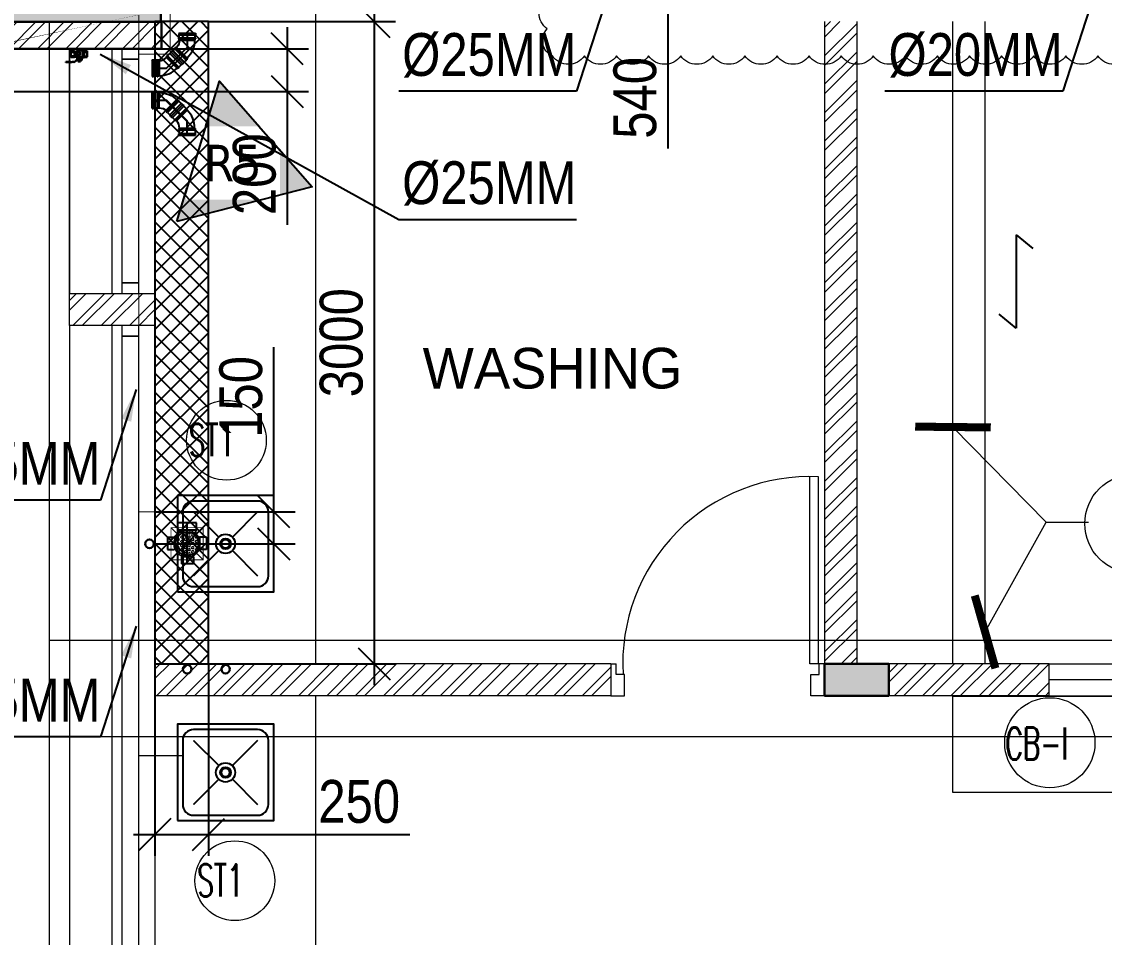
# Model space of a CAD drawing. Header units: inches. Extents: x 5899882 to 5988838, y -468923 to -96891.
# Drawn here: x 5958180 to 5963241, y -298198 to -293920 of the extents above; entities that cross this region are included whole.
import ezdxf

# ---------------------------------------------------------------- set-up
doc = ezdxf.new("R2010")
doc.units = ezdxf.units.IN
doc.header["$MEASUREMENT"] = 0
doc.linetypes.add('1', pattern=[0])
doc.layers.get('Defpoints').update_dxf_attribs({"color": 8})
for name, color, linetype in [('0- SLC ARCH LAYOUT', 7, 'Continuous'), ('0- SLC DIMENSION', 7, 'Continuous'), ('0-SLC RCC 2ND. FLOOR', 7, 'Continuous'), ('0-SLC-40 MM Waste water pipe', 3, 'Continuous'), ('0-SLC-75MM WASTE PIPE', 6, 'Continuous'), ('0-SLC-DOMESTIC LINE', 5, 'DOMESTIC_LINE'), ('0-SLC-Multi nahani trap', 6, 'Continuous'), ('0-SLC-Raised portion', 1, 'Continuous'), ('0-SLC-Toilet fixture', 5, 'Continuous'), ('P-TEXT', 7, 'Continuous')]:
    doc.layers.add(name, color=color, linetype=linetype)
for name, color, linetype, lineweight in [('0-SLC-100 mm Multi nahani trap jali', 253, 'Continuous', 13), ('ARCL-HATCH-B', 8, 'Continuous', 5), ('ARLC-COL', 8, 'Continuous', 30), ('ARLC-DIMF', 8, 'Continuous', 5), ('ARLC-DOOR-W', 8, 'Continuous', 5), ('ARLC-ELE 2', 8, 'Continuous', 5), ('ARLC-ELE0', 8, 'Continuous', 9), ('ARLC-FUR (NOMN)', 8, 'Continuous', 9), ('ARLC-FURN', 8, 'Continuous', 9), ('ARLC-HATCH-C', 8, 'Continuous', 5), ('ARLC-SINK', 8, 'Continuous', 9), ('ARLC-TEXT0', 8, 'Continuous', 20), ('ARLC-WALL', 8, 'Continuous', 15), ('P-Ball valve', 7, 'Continuous', 0)]:
    doc.layers.add(name, color=color, linetype=linetype, lineweight=lineweight)
doc.styles.add('ARIAL', font='tahoma.ttf')
doc.styles.add('RS', font='simplex8.shx', dxfattribs={"width": 0.6, "height": 150})
doc.styles.get("Standard").update_dxf_attribs({"font": 'arial.ttf'})
doc.styles.add('swati', font='GOTHIC.TTF')
doc.styles.add('swis cn bt', font='swissc.ttf')
doc.linetypes.add('DOMESTIC_LINE', pattern='A,0.5,-0.2,["DWS",ARIAL,S=0.1,R=0,X=-0.1,Y=-0.05],-0.25', length=0.95)
doc.dimstyles.new('DIM 100', dxfattribs={"dimscale": 100, "dimtxt": 1.5, "dimasz": 1.199999999999999, "dimexe": 1.5, "dimexo": 1.5, "dimgap": 0.4, "dimtad": 0, "dimdec": 0, "dimzin": 9, "dimdsep": 46, "dimtxsty": 'ARIAL', "dimblk": 'ARCHTICK', "dimblk1": 'ARCHTICK', "dimblk2": 'ARCHTICK', "dimcen": 2.5, "dimdle": 0.5, "dimclrd": 1, "dimclre": 251, "dimclrt": 4, "dimadec": 1, "dimazin": 0, "dimtfac": 1, "dimtdec": 0, "dimtmove": 2, "dimatfit": 3, "dimldrblk": 'ARCHTICK', "dimfxl": 1, "dimtzin": 0, "dimlwd": 5, "dimlwe": 5, "dimarcsym": 0})
doc.dimstyles.new('SLC', dxfattribs={"dimtxt": 200, "dimasz": 150, "dimexe": 100, "dimexo": 0, "dimgap": 50, "dimtad": 1, "dimdec": 0, "dimrnd": 5, "dimzin": 1, "dimdsep": 46, "dimtxsty": 'swis cn bt', "dimblk": 'OBLIQUE', "dimcen": 60, "dimdle": 100, "dimclrd": 256, "dimclre": 256, "dimclrt": 256, "dimazin": 0, "dimtfac": 1, "dimtdec": 0, "dimtofl": 0, "dimtmove": 0, "dimatfit": 3, "dimfxl": 0.18, "dimtolj": 1, "dimtzin": 0, "dimarcsym": 0})
pattern_1 = [(45, (-5806111.699348602, 109613.299867685), (-66.29126073623883, 66.29126073623884), []), (45, (-5806067.505174852, 109613.299867685), (-66.29126073623883, 66.29126073623884), [])]

# ---------------------------------------------------------------- blocks, each defined once
blk = doc.blocks.new('Hex Nut - 10 mm side')
at = {"color": 0, "linetype": 'Continuous'}
for p, q in [((-7.038128325136582, -6.819083999600023), (-7.038128325136582, 6.819083999599968)), ((-0.6705482651999973, 9.092111736999954), (-6.367580059936572, 9.092111736999954)), ((-0.6705482651999973, 4.546055474799968), (-6.367580059936572, 4.546055474799968)), ((1.42e-14, -6.819083999600023), (0, 6.819083999599968)), ((-0.6705482651999829, -4.546055474800028), (-6.367580059936572, -4.546055474800028)), ((-0.6705482651999829, -9.09211173700001), (-6.367580059936572, -9.092111737000037))]:
    blk.add_line(p, q, dxfattribs=at)
for centre, radius, start, end in [((-2.849807567936564, 6.819083999599968), 4.188320757199996, 147.1327799999998, 212.8672200000001), ((8.709871674863408, -2.84e-14), 15.748, 163.2213499999999, 196.7786500000001), ((-15.74799999999997, -5.68e-14), 15.748, 343.2213499999999, 16.7786500000001), ((-4.188320757200002, 6.819083999599968), 4.188320757199996, 327.1327799999999, 32.86722000000015), ((-2.849807567936508, -6.819083999600023), 4.188320757199996, 147.1327799999998, 212.8672200000001), ((-4.188320757199946, -6.819083999600023), 4.188320757199996, 327.1327799999999, 32.86722000000015)]:
    blk.add_arc(centre, radius, start, end, dxfattribs=at)
blk = doc.blocks.new('balval')
at = {"layer": 'P-TEXT', "color": 7}
for p, q in [((-218.3392885923386, -125.3169613182544), (-217.6089240312576, 121.9845266640186)), ((-206.4869035482407, 141.117712020874), (-217.6089240312576, 121.9845266640186)), ((-207.1687914133072, -89.76966279745102), (-206.6485863924027, 86.37186834216118)), ((-74.62816059589385, 85.9819678068161), (-206.6485863924027, 86.37186834216118)), ((-74.46647775173187, 140.7278114557266), (-206.4869035482407, 141.117712020874)), ((0.4269787073135376, 144.575077265501), (64.1683257818222, 144.3868277072906)), ((30.723757147789, 164.3797701895237), (31.01263010501862, 262.1922963261604)), ((30.723757147789, 164.3797701895237), (47.15560209751129, 164.3312414586544)), ((47.15560209751129, 164.3312414586544), (47.39594662189483, 245.7119226455688)), ((66.8222290277481, 297.7910023331642), (221.9041172266007, 297.3329935371875)), ((83.20554530620574, 281.3106286227703), (226.2986456155777, 280.8880267441273)), ((135.6360200643539, -16.56622946262359), (186.0495094060898, 43.53227385878563)), ((186.0495094060898, 43.53227385878563), (260.0544155836105, -16.9336786866188)), ((260.5264426469803, 142.8947154581547), (285.7536388635635, 120.4979282915592)), ((285.7536388635635, 120.4979282915592), (285.0232745409012, -126.8035596609115)), ((356.6984831094742, 120.288404405117), (285.7536388635635, 120.4979282915592)), ((294.4987572431564, 301.9837716221809), (375.9562641382217, 364.5342525243759)), ((298.8932856321335, 285.538804858923), (380.3507927656174, 348.0892857909203)), ((355.9681190252304, -127.0130835473537), (356.6984831094742, 120.288404405117)), ((367.8205038309097, 139.4215897917747), (356.6984831094742, 120.288404405117)), ((367.1386159658432, -91.4657850265503), (367.6588209867477, 84.6757460832596)), ((535.3833988904953, 84.18039920926094), (367.6588209867477, 84.6757460832596)), ((535.5450817346572, 138.9262428879738), (367.8205038309097, 139.4215897917747)), ((393.9634455442428, 369.3462457060814), (479.4213310480118, 369.093859910965)), ((398.3579736948014, 352.9012789428234), (479.3728023767471, 352.6620150208473)), ((533.1741045713425, 349.0483497977257), (479.3728023767471, 352.6620150208473)), ((533.2673879861832, 380.6341550052166), (479.4213310480118, 369.093859910965)), ((533.1741045713425, 349.0483497977257), (761.5904105901718, 347.7739222049713)), ((533.2673879861832, 380.6341550052166), (759.7573226690292, 379.7041019797325)), ((534.8631941080093, -91.96113193035126), (535.3833988904953, 84.18039920926094)), ((535.5450817346572, 138.9262428879738), (546.5538960695266, 119.7276977598667)), ((546.5538960695266, 119.7276977598667), (545.8235317468643, -127.573790192604)), ((759.7573226690292, 379.7041019797325), (761.5904105901718, 347.7739222049713)), ((-217.9741064310074, -1.666217327117919), (-229.0395239591599, -1.633537441492079)), ((-207.3304740190506, -144.5155064463615), (-218.3392885923386, -125.3169613182544)), ((-75.31004846096037, -144.9054070115089), (-207.3304740190506, -144.5155064463615)), ((-75.14836561679842, -90.15956333279608), (-207.1687914133072, -89.76966279745102)), ((-0.4406226873397828, -149.1949727833271), (257.9528309106827, -149.9580952525139)), ((185.6936508417129, -76.96145755052565), (135.6360200643539, -16.56622946262359)), ((260.0544155836105, -16.9336786866188), (185.6936508417129, -76.96145755052565)), ((259.1354197263718, -149.5148710012436), (285.0232745409012, -126.8035596609115)), ((355.9681190252304, -127.0130835473537), (285.0232745409012, -126.8035596609115)), ((366.9769331216812, -146.2116287052631), (355.9681190252304, -127.0130835473537)), ((534.7015110254289, -146.7069755792618), (366.9769331216812, -146.2116287052631)), ((534.8631941080093, -91.96113193035126), (367.1386159658432, -91.4657850265503)), ((534.7015110254289, -146.7069755792618), (545.8235317468643, -127.573790192604))]:
    blk.add_line(p, q, dxfattribs=at)
for points in [[(-74.40127885341643, 162.8042221069336), (-38.6677588224411, 162.6986890435219), (-39.62808358669282, -162.4674551784992), (-75.36160337924956, -162.3619221150875)], [(-38.6677588224411, 162.6986890435219), (0.4801622629165652, 162.5830721259117), (-0.4801622629165652, -162.5830721259117), (-39.62808358669282, -162.4674551784992)], [(85.3098052740097, 216.6797084510327), (215.0080426931381, 216.29666608572), (215.0703390836716, 237.3901866078377), (85.37210142612456, 237.7732289731504)], [(265.9666591882706, -83.30679619312286), (129.3318389654159, -82.90326777100562), (129.7237764596939, 49.80688819289207), (266.3585969209671, 49.40335977077484)], [(259.8764864206314, -77.18054431676866), (135.4580909013748, -76.81309509277344), (135.813949227333, 43.68063628673553), (260.2323447465896, 43.31318709254264)], [(259.6773723363877, -144.6007289290428), (135.2589765787124, -144.2332797050475), (135.4228371381759, -88.75002205371857), (259.8412328958511, -89.11747127771376)]]:
    blk.add_lwpolyline(points, close=True, dxfattribs=at)
for points in [[(259.4955321550369, 143.8099610209465), (259.7092198133469, 216.1646485328674), (64.38201320171356, 216.7415152490139), (64.1683257818222, 144.3868277072906)], [(136.0347672700882, 118.4496504664421), (135.9441863298416, 87.77890703082085), (260.3625818490982, 87.41145780682562), (260.5264426469803, 142.8947154581547), (258.1339617967606, 142.9017812609671)]]:
    blk.add_lwpolyline(points, dxfattribs=at)
for centre, radius, start, end in [((-124.6908415555954, 42.09405279159546), 93.15361990393204, 151.6197873277567, 208.0417863799496), ((-181.3879803419113, 112.3555080294609), 36.23876032667783, 145.9055133933297, 225.8083647533123), ((66.71678268909454, 262.0868500173092), 35.70430802644214, 89.83078684659043, 179.8307868532457), ((83.10009872913359, 245.6064763367176), 35.70430802644214, 89.83078684659043, 179.8307868532457), ((162.4240671396255, 312.2998362481594), 194.5481153919255, 239.6655960784881, 299.54462440118), ((224.0745943784714, 832.3490054607391), 535.0204145067867, 269.7675612214612, 277.5637318207521), ((228.4691225290298, 815.9040386676788), 535.0204145067867, 269.7675612214612, 277.5637318207521), ((259.3412197828294, 141.5597094297409), 1.785215401322135, 48.40122639512991, 123.496198317623), ((449.616565823555, 40.39793053269386), 93.15361990393204, 151.6197873277567, 208.0417863799496), ((392.9194267988205, 110.6593858003616), 36.23876032667783, 145.9055133933297, 225.8083647533123), ((393.8579992055893, 333.6420934200287), 35.70430802644214, 89.83078684659043, 120.0919149602036), ((398.2525275945663, 317.1971266269684), 35.70430802644214, 89.83078684659043, 120.0919149602036), ((453.1655517816544, 40.38744920492172), 93.15361990393204, 331.6197873277567, 28.04178637994958), ((510.2767091989517, 110.3127903938293), 36.23876032667866, 313.8532089528494, 33.75606031266135), ((-182.062101483345, -115.9020539820194), 36.23876032667783, 133.8532089528495, 213.7560603126613), ((-124.9509440660476, -45.97671276330948), 93.15361990393204, 151.6197873277567, 208.0417863799496), ((257.9581030607223, -148.1728876233101), 1.785215401322135, 269.8307868465905, 311.2603473175367), ((392.2453058958053, -117.5981762111187), 36.23876032667783, 133.8532089528495, 213.7560603126613), ((449.3564633131027, -47.67283502221107), 93.15361990393204, 151.6197873277567, 208.0417863799496), ((452.9054492712019, -47.68331637978554), 93.15361990393204, 331.6197873277567, 28.04178637994958), ((509.6025880575178, -117.9447715878486), 36.23876032667866, 325.9055133933298, 45.80836475331235)]:
    blk.add_arc(centre, radius, start, end, dxfattribs=at)
at = {"layer": 'P-TEXT', "color": 7, "xscale": 6.18499828221724, "yscale": 6.18499828221724, "zscale": 6.18499828221724, "rotation": 269.8307868527402}
for p in [(150.2212203741073, 237.5817077755928), (150.3983093500137, 297.5441741347313)]:
    blk.add_blockref('Hex Nut - 10 mm side', p, dxfattribs=at)
blk = doc.blocks.new('SINK1')
at = {"color": 0}
for p, q in [((5972703.299730833, -133859.151868508), (5972821.479925681, -133977.3320633546)), ((5972885.119535987, -133977.3320633546), (5973003.299730835, -133859.151868508)), ((5972703.299730833, -134159.1518685084), (5972821.479925681, -134040.9716736618)), ((5972885.119535987, -134040.9716736618), (5973003.299730835, -134159.1518685084))]:
    blk.add_line(p, q, dxfattribs=at)
blk.add_lwpolyline([(5973078.299730834, -134234.1518685082), (5973078.299730834, -133784.1518685082), (5972628.299730835, -133784.1518685082), (5972628.299730835, -134234.1518685082)], close=True, dxfattribs=at)
blk.add_lwpolyline([(5973053.299730834, -134159.1518685082), (5973053.299730834, -133859.1518685082, 0.4142135623758229), (5973003.299730835, -133809.1518685082), (5972703.299730833, -133809.1518685082, 0.4142135623758229), (5972653.299730835, -133859.1518685082), (5972653.299730835, -134159.1518685082, 0.4142135623758227), (5972703.299730833, -134209.1518685082), (5973003.299730835, -134209.1518685082, 0.4142135623758229)], format="xyb", close=True, dxfattribs=at)
for radius in [45, 25]:
    blk.add_circle((5972853.299730834, -134009.1518685081), radius, dxfattribs=at)
blk = doc.blocks.new('jjuj')
at = {"layer": 'ARLC-DOOR-W', "ltscale": 0.1}
for p, q in [((5733136.308358192, -29654.34172625096), (5733136.308358192, -29679.34172625096)), ((5733286.308358192, -29654.34172625096), (5733286.308358192, -29719.34172625281))]:
    blk.add_line(p, q, dxfattribs=at)
blk.add_lwpolyline([(5733286.308358192, -29719.34172625281), (5733186.308358192, -29719.34172625281), (5733186.308358192, -29679.34172625096), (5733136.308358192, -29679.34172625096)], dxfattribs=at)
blk = doc.blocks.new('gfhmk')
at = {"layer": 'ARLC-DOOR-W', "ltscale": 0.1}
for p, q in [((5733136.963231552, -36568.04166982742), (5732262.919708872, -36568.04166982742)), ((5733136.963231552, -36568.04166982742), (5733136.963231552, -36608.04166982742)), ((5733136.963231552, -36608.04166982742), (5732262.004901381, -36608.04166982742))]:
    blk.add_line(p, q, dxfattribs=at)
blk.add_arc((5733136.963231552, -36608.04166982742), 874.9583301725798, 177.3797263566846, 273.2330321324813, dxfattribs=at)
blk = doc.blocks.new('A$7E4912E34312B3')
at = {"rotation": 270}
for name, p in [('gfhmk', (37539.34172622394, 5733286.308358192)), ('jjuj', (30654.34172626119, 5733286.308358192))]:
    blk.add_blockref(name, p, dxfattribs=at)
at = {"xscale": -1, "rotation": 89.99999999999987}
blk.add_blockref('jjuj', (-29654.34172624256, 5733286.308358192), dxfattribs=at)
blk = doc.blocks.new('_ArchTick')
at = {"color": 0, "linetype": 'ByBlock', "const_width": 0.15}
blk.add_lwpolyline([(-0.5, -0.5), (0.5, 0.5)], dxfattribs=at)
blk = doc.blocks.new('A$C7CE91767')
at = {"layer": 'ARLC-COL'}
blk.add_lwpolyline([(750.0000000018626, -750.0000000000873), (-499.9999999981374, -750.0000000000873), (-499.9999999981374, -875.0000000000873), (750.0000000018626, -875.0000000000873)], close=True, dxfattribs=at)
blk = doc.blocks.new('1248')
at = {"color": 0}
for p, q in [((-21.3961457957048, 74.33709508599712), (-74.33522079500837, 21.40265661221929)), ((-15.58175697969273, 68.61844848259352), (-68.61708484450355, 15.58776557364035)), ((-57.93378595379181, 4.903528393246233), (-4.898458089097402, 57.9342113021994)), ((-1.488584969774819, 54.52403870108536), (-54.52391283423641, 1.493355792248619)), ((-52.08302221598568, -0.9477492038859054), (0.9523056485923008, 52.08293370483443)), ((-52.08302221598568, -0.9477492038859054), (0.9523056485923008, 52.08293370483443)), ((-21.3961457957048, 74.33709508599712), (-19.46349067252595, 74.95116761303505)), ((-19.46349067252595, 74.95116761303505), (-14.99072858493309, 70.47801269276533)), ((-15.58175697969273, 68.61844848259352), (-14.99072858493309, 70.47801269276533)), ((-4.898458089097402, 57.9342113021994), (-15.58175697969273, 68.61844848259352)), ((-4.898458089097402, 57.9342113021994), (-2.962289048940873, 58.54940032598097)), ((-2.962289048940873, 58.54940032598097), (-0.8732262110570443, 56.46015401044859)), ((-1.488584969774819, 54.52403870108536), (-0.8732262110570443, 56.46015401044859)), ((0.9523056485923008, 52.08293370483443), (-1.488584969774819, 54.52403870108536)), ((0.8416492305696008, 49.27756771061104), (0.9523056485923008, 52.08293370483443)), ((-74.33522079500837, 21.40265661221929), (-75.04170177713968, 19.46141865232494)), ((-75.04170177713968, 19.46141865232494), (-70.55325388605706, 14.97257655137218)), ((-68.61708484450355, 15.58776557364035), (-70.55325388605706, 14.97257655137218)), ((-57.93378595379181, 4.903528393246233), (-68.61708484450355, 15.58776557364035)), ((-57.93378595379181, 4.903528393246233), (-58.54914471390657, 2.967413085396401)), ((-58.54914471390657, 2.967413085396401), (-56.46008187602274, 0.878166769980453)), ((-54.52391283423641, 1.493355792248619), (-56.46008187602274, 0.878166769980453)), ((-52.08302221598568, -0.9477492038859054), (-54.52391283423641, 1.493355792248619)), ((0.8416492305696008, 49.27756771061104), (-49.27764686057343, -0.8373388178879395)), ((34.24933312076611, -35.43964225519449), (34.25244122289587, 35.43664633517619)), ((34.25244122289587, 35.43664633517619), (36.1580692374846, 37.49841844127514)), ((36.1580692374846, 37.49841844127514), (36.15478030010127, -37.50158148654737)), ((36.1580692374846, 37.49841844127514), (36.15478030010127, -37.50158148654737)), ((36.1580692374846, 37.49841844127514), (39.61016123718582, 37.49826705839951)), ((39.60687229956965, -37.50173286930658), (39.61016123718582, 37.49826705839951)), ((39.61016123718582, 37.49826705839951), (40.54423521808348, 39.30234980932437)), ((43.49874577869194, 39.302220246871), (40.54423521808348, 39.30234980932437)), ((44.43266152730211, 37.49805557949004), (43.49874577869194, 39.302220246871)), ((44.43266152730211, 37.49805557949004), (44.42937258980236, -37.50194434798323)), ((44.43266152730211, 37.49805557949004), (59.54179028223734, 37.49739300657529)), ((59.53850134497043, -37.50260692124721), (59.54179028223734, 37.49739300657529)), ((59.54179028223734, 37.49739300657529), (60.47586426325143, 39.30147575761657)), ((66.82376651617233, 39.30119738634676), (60.47586426325143, 39.30147575761657)), ((66.82376651617233, 39.30119738634676), (67.75768226652872, 37.49703271919861)), ((67.75439332914539, -37.50296720850747), (67.75768226652872, 37.49703271919861)), ((-49.27764686057343, -0.8373388178879395), (-52.08302221598568, -0.9477492038859054)), ((34.24933312076611, -35.43964225519449), (36.15478030010127, -37.50158148654737)), ((36.15478030010127, -37.50158148654737), (39.60687229956965, -37.50173286930658)), ((39.60687229956965, -37.50173286930658), (40.54078805027528, -39.30589753657114)), ((43.49529861088377, -39.30602709925734), (40.54078805027528, -39.30589753657114)), ((44.42937258980236, -37.50194434798323), (43.49529861088377, -39.30602709925734)), ((44.42937258980236, -37.50194434798323), (59.53850134497043, -37.50260692124721)), ((59.53850134497043, -37.50260692124721), (60.47241709521038, -39.30677158816252)), ((66.8203193481313, -39.30704995943235), (60.47241709521038, -39.30677158816252)), ((67.75439332914539, -37.50296720850747), (66.8203193481313, -39.30704995943235))]:
    blk.add_line(p, q, dxfattribs=at)
at = {"color": 8}
blk.add_lwpolyline([(-47.86568329529837, 47.8698758491082), (0, 0), (67.75603779789526, -0.0029672445962206)], dxfattribs=at)
at = {"color": 0}
for major_axis, ratio, start_param, end_param in [((0.0007284844286851, 47.25085910002532), 0.9999998811360696, 2.3561660550722, 3.141564218468798), ((0.0048137524652744, 118.1271476661954), 0.9999998811396335, 2.356191388299226, 3.141589551693978)]:
    blk.add_ellipse((34.25451329140924, 82.68750539550092), major_axis=major_axis, ratio=ratio, start_param=start_param, end_param=end_param, dxfattribs=at)
blk = doc.blocks.new('FD COVER')
at = {"layer": '0-SLC-100 mm Multi nahani trap jali'}
h = blk.add_hatch(color=1, dxfattribs=at)
h.paths.add_polyline_path([(52.42478098189464, 6.050435e-10, 1.000000078138127), (-52.42478098084241, 6.050435e-10, 1.000000078138127)])
h.paths.add_polyline_path([(-49.71315437835783, 6.050435e-10, -1), (49.71315437941008, 6.050435e-10, -1)], flags=16)
h = blk.add_hatch(dxfattribs=at)
h.set_pattern_fill('HEX', color=1, scale=45.19377670807633, style=0)
h.set_pattern_definition([(0, (-4759.383808100866, 4380.385599033102), (0, 9.784739682974397), [5.649222088509541, -11.29844417701908]), (120, (-4759.383808100866, 4380.385599033102), (-8.473833134873521, -4.892369841487196), [5.649222088509535, -11.29844417701907]), (59.99999999999999, (-4753.734586012357, 4380.385599033102), (-8.473833134873521, 4.892369841487199), [5.649222088509541, -11.29844417701908])])
h.paths.add_polyline_path([(-49.71315437888396, 0, 1), (49.71315437888396, 0, 1)])
at = {"layer": '0-SLC-100 mm Multi nahani trap jali', "color": 1, "ltscale": 3}
for p, q in [((-75, 75), (-44.19417382415895, 44.19417382415949)), ((75, 75), (44.19417382415923, 44.19417382415923)), ((-44.19417382415922, -44.19417382415922), (-75, -75)), ((44.19417382415949, -44.19417382415895), (75, -75))]:
    blk.add_line(p, q, dxfattribs=at)
at = {"layer": '0-SLC-100 mm Multi nahani trap jali', "color": 1, "ltscale": 3, "const_width": 3.75}
blk.add_lwpolyline([(-75, -75), (75, -75), (75, 75), (-75, 75)], close=True, dxfattribs=at)
at = {"layer": '0-SLC-100 mm Multi nahani trap jali', "color": 1, "ltscale": 3}
blk.add_circle((0, 0), 62.5, dxfattribs=at)
blk = doc.blocks.new('A$C52224D05')
at = {"layer": '0-SLC-Multi nahani trap', "linetype": 'Continuous'}
h = blk.add_hatch(color=256, dxfattribs=at)
h.paths.add_polyline_path([(58.08742602542043, 9.313226e-10, 1.000000078138127), (-57.91257397457957, 9.313226e-10, 1.000000078138127)])
h.paths.add_polyline_path([(-54.91257397457957, 9.313226e-10, -1), (55.08742602542042, 9.313226e-10, -1)], flags=16)
for p, q in [((0, 103.7312996429391), (0, -103.7312996429391)), ((-25.91600441420451, 91.37098850309849), (-25.91600441420451, 77.78655081707984)), ((31.06073977099732, 91.37098850309849), (-25.91600441420451, 91.37098850309849)), ((-25.91600441420451, 77.78655081707984), (-25.91600441420451, 60.20819780742749)), ((28.73515838012099, 57.88261641003192), (-23.59042301634326, 57.88261641003192)), ((-22.42763231787831, 57.88261641003192), (-22.42763231787831, 50.1803960511461)), ((27.57236768119037, 57.88261641003192), (27.57236768119037, 47.64008797379211)), ((31.06073977099732, 91.37098850309849), (31.06073977099732, 77.78655081707984)), ((31.06073977099732, 77.78655081707984), (31.06073977099732, 60.20819780742749)), ((-96.31505834776907, 0), (95.2203417411074, 0)), ((-78.16838792851195, 26.74418604793027), (-93.74269066937269, 26.74418604793027)), ((-93.74269066937269, -30.23255813727156), (-93.74269066937269, 26.74418604793027)), ((-62.57989996718243, 26.74418604793027), (-78.16838792851195, 26.74418604793027)), ((-60.2543185763061, -27.9069767431356), (-60.2543185763061, 24.41860465379432)), ((-60.2543185763061, 23.2558139548637), (-50.5343807558529, 23.2558139548637)), ((41.11180901946499, 41.00000000046565), (62.99270941969007, 41.00000000046565)), ((62.99270941969007, -41.49999999767167), (62.99270941969007, 41.50000000093132)), ((65.49270941643043, 44.00000000046566), (73.99270941829309, 44.00000000046566)), ((73.99270941829309, 44.00000000046566), (97.79270941950381, 44.00000000046566)), ((97.79270941950381, -44), (97.79270941950381, 44.00000000046566)), ((-78.16838792851195, -30.23255813727156), (-93.74269066937269, -30.23255813727156)), ((-62.57989996718243, -30.23255813727156), (-77.72195845888926, -30.23255813727156)), ((-60.2543185763061, -26.74418604420498), (-50.5343807558529, -26.74418604420498)), ((-22.42763231787831, -57.88261641003192), (-22.42763231787831, -50.18039605068043)), ((27.57236768119037, -57.88261641003192), (27.57236768119037, -47.64008797379211)), ((41.11180901946499, -41.00000000046565), (62.99270941969007, -41.00000000046565)), ((65.49270941643043, -44), (73.99270941829309, -44)), ((73.99270941829309, -44), (97.79270941950381, -44)), ((-25.91600441420451, -77.78655081707984), (-25.91600441420451, -60.20819780742749)), ((-25.91600441420451, -91.37098850309849), (-25.91600441420451, -77.78655081707984)), ((31.06073977099732, -91.37098850309849), (-25.91600441420451, -91.37098850309849)), ((28.73515838012099, -57.88261641003192), (-23.59042301634326, -57.88261641003192)), ((31.06073977099732, -77.78655081707984), (31.06073977099732, -60.20819780742749)), ((31.06073977099732, -91.37098850309849), (31.06073977099732, -77.78655081707984))]:
    blk.add_line(p, q, dxfattribs=at)
blk.add_circle((0.0874260249547661, 0), 55, dxfattribs=at)
for centre, radius, start, end in [((-23.59042301634326, 60.20819780742749), 2.325581395348836, 180, 270), ((28.73515838012099, 60.20819780742749), 2.325581395348836, 270, 0), ((-62.57989996718243, 24.41860465379432), 2.325581395348836, 0, 90), ((65.49270941643043, 41.50000000093132), 2.5, 90, 180), ((-62.57989996718243, -27.9069767431356), 2.325581395348836, 270, 0), ((65.49270941643043, -41.49999999767167), 2.5, 180, 270), ((-23.59042301634326, -60.20819780742749), 2.325581395348836, 90, 180), ((28.73515838012099, -60.20819780742749), 2.325581395348836, 0, 90)]:
    blk.add_arc(centre, radius, start, end, dxfattribs=at)
blk = doc.blocks.new('GYS')
for p, q in [((6635556.019349867, -325051.874496136), (6635556.019349867, -325488.3289776242)), ((6635556.019349867, -325051.874496136), (6635635.027213543, -325116.9592517474)), ((6635556.019349867, -325488.3289776242), (6635477.011486192, -325423.2442220127))]:
    blk.add_line(p, q)
blk = doc.blocks.new('A$C77C3199A')
at = {"layer": 'ARLC-HATCH-C', "ltscale": 0.1}
blk.add_hatch(color=0, dxfattribs=at).paths.add_polyline_path([(12894.99999904632, -19125), (12894.99999904632, -19875), (13644.99999904632, -19875), (13644.99999904632, -19125)])
at = {"layer": 'ARLC-COL', "color": 0}
blk.add_lwpolyline([(13644.99999904632, -19125), (12894.99999904632, -19125), (12894.99999904632, -19875), (13644.99999904632, -19875)], close=True, dxfattribs=at)
at = {"layer": 'ARLC-WALL', "color": 30}
for p, q in [((13124.99999904539, -26025), (13124.99999904539, -19875)), ((21645.00000476837, -22764.99999999907), (13124.99999904533, -22764.99999999907)), ((21645.00000476837, -23214.99999999907), (13124.99999904533, -23214.99999999907))]:
    blk.add_line(p, q, dxfattribs=at)
at = {"color": 0}
blk.add_blockref('GYS', (-6617914, 304182.7997308561), dxfattribs=at)
blk = doc.blocks.new('_OBLIQUE')
at = {"color": 0, "linetype": 'ByBlock'}
blk.add_line((-0.5, -0.5), (0.5, 0.5), dxfattribs=at)
blk = doc.blocks.new('*D279')
at = {"layer": '0- SLC DIMENSION', "lineweight": -2, "transparency": 16777216}
for p, q in [((5959827.5, -293820.0280714884), (5959827.5, -297020.0280699806)), ((5959053.287224976, -293920.0280714884), (5959927.5, -293920.0280714884)), ((5959053.287224978, -296920.0280699806), (5959927.5, -296920.0280699806))]:
    blk.add_line(p, q, dxfattribs=at)
at = {"layer": 'Defpoints', "color": 0, "transparency": 16777216}
for p in [(5959053.287224976, -293920.0280714884), (5959053.287224978, -296920.0280699806), (5959827.5, -296920.0280699806)]:
    blk.add_point(p, dxfattribs=at)
at = {"layer": '0- SLC DIMENSION', "lineweight": -2, "transparency": 16777216, "xscale": 150, "yscale": 150, "zscale": 150}
for p, rotation in [((5959827.5, -293920.0280714884), 90), ((5959827.5, -296920.0280699806), 270)]:
    blk.add_blockref('_OBLIQUE', p, dxfattribs=dict(at, rotation=rotation))
at = {"layer": '0- SLC DIMENSION', "transparency": 16777216, "insert": (5959674.967532467, -295420.0280707335), "char_height": 200, "attachment_point": 5, "rotation": 90, "style": 'swis cn bt'}
blk.add_mtext('\\A1;3000', dxfattribs=at)
blk = doc.blocks.new('*D280')
at = {"layer": '0- SLC DIMENSION', "lineweight": -2, "transparency": 16777216}
for p, q in [((5958803.287224977, -296920.0280729999), (5958803.287224977, -297817.5)), ((5959053.287224978, -296920.0280699806), (5959053.287224978, -297817.5)), ((5958703.287224977, -297717.5), (5959053.287224978, -297717.5)), ((5959053.287224978, -297717.5), (5959994.233766234, -297717.5))]:
    blk.add_line(p, q, dxfattribs=at)
at = {"layer": 'Defpoints', "color": 0, "transparency": 16777216}
for p in [(5958803.287224977, -296920.0280729999), (5959053.287224978, -296920.0280699806), (5959053.287224978, -297717.5)]:
    blk.add_point(p, dxfattribs=at)
at = {"layer": '0- SLC DIMENSION', "lineweight": -2, "transparency": 16777216, "xscale": 150, "yscale": 150, "zscale": 150, "rotation": 180}
blk.add_blockref('_OBLIQUE', (5958803.287224977, -297717.5), dxfattribs=at)
at = {"layer": '0- SLC DIMENSION', "lineweight": -2, "transparency": 16777216, "xscale": 150, "yscale": 150, "zscale": 150}
blk.add_blockref('_OBLIQUE', (5959053.287224978, -297717.5), dxfattribs=at)
at = {"layer": '0- SLC DIMENSION', "transparency": 16777216, "insert": (5959758, -297564.7077922078), "char_height": 200, "attachment_point": 5, "style": 'swis cn bt'}
blk.add_mtext('\\A1;250', dxfattribs=at)
blk = doc.blocks.new('*D285')
at = {"layer": '0- SLC DIMENSION', "lineweight": -2, "transparency": 16777216}
for p, q in [((5961200, -293128.449522336), (5961200, -293770.0280729999)), ((5961533.367003812, -293228.449522336), (5961100, -293228.449522336)), ((5961533.367003812, -293770.0280729999), (5961100, -293770.0280729999)), ((5961200, -293770.0280729999), (5961200, -294512.8831168841))]:
    blk.add_line(p, q, dxfattribs=at)
at = {"layer": 'Defpoints', "color": 0, "transparency": 16777216}
for p in [(5961533.367003812, -293228.449522336), (5961200, -293770.0280729999), (5961533.367003812, -293770.0280729999)]:
    blk.add_point(p, dxfattribs=at)
at = {"layer": '0- SLC DIMENSION', "lineweight": -2, "transparency": 16777216, "xscale": 150, "yscale": 150, "zscale": 150}
for p, rotation in [((5961200, -293228.449522336), 90), ((5961200, -293770.0280729999), 270)]:
    blk.add_blockref('_OBLIQUE', p, dxfattribs=dict(at, rotation=rotation))
at = {"layer": '0- SLC DIMENSION', "transparency": 16777216, "insert": (5961047.467532467, -294276), "char_height": 200, "attachment_point": 5, "rotation": 90, "style": 'swis cn bt'}
blk.add_mtext('\\A1;540', dxfattribs=at)
blk = doc.blocks.new('*D363')
at = {"layer": '0- SLC DIMENSION', "lineweight": -2, "transparency": 16777216}
for p, q in [((5959421.5, -293946.5280730132), (5959421.5, -294246.5280730169)), ((5958087.069120592, -294046.5280730132), (5959521.5, -294046.5280730132)), ((5958087.069120592, -294246.5280730169), (5959521.5, -294246.5280730169)), ((5959421.5, -294246.5280730169), (5959421.5, -294868.9956054844))]:
    blk.add_line(p, q, dxfattribs=at)
at = {"layer": 'Defpoints', "color": 0, "transparency": 16777216}
for p in [(5958087.069120592, -294046.5280730132), (5958087.069120592, -294246.5280730169), (5959421.5, -294246.5280730169)]:
    blk.add_point(p, dxfattribs=at)
at = {"layer": '0- SLC DIMENSION', "lineweight": -2, "transparency": 16777216, "xscale": 150, "yscale": 150, "zscale": 150}
for p, rotation in [((5959421.5, -294046.5280730132), 90), ((5959421.5, -294246.5280730169), 270)]:
    blk.add_blockref('_OBLIQUE', p, dxfattribs=dict(at, rotation=rotation))
at = {"layer": '0- SLC DIMENSION', "transparency": 16777216, "insert": (5959268.707792208, -294632.7618392497), "char_height": 200, "attachment_point": 5, "rotation": 90, "style": 'swis cn bt'}
blk.add_mtext('\\A1;200', dxfattribs=at)
blk = doc.blocks.new('*D557')
at = {"layer": '0- SLC DIMENSION', "lineweight": -2, "transparency": 16777216}
for p, q in [((5959358.287224977, -296209.72820531), (5959358.287224977, -295440.9025974036)), ((5959358.287224977, -296359.5449699585), (5959358.287224977, -296109.72820531)), ((5958803.287224977, -296209.72820531), (5959458.287224977, -296209.72820531)), ((5958803.287224977, -296359.5449699585), (5959458.287224977, -296359.5449699585))]:
    blk.add_line(p, q, dxfattribs=at)
at = {"layer": 'Defpoints', "color": 0, "transparency": 16777216}
for p in [(5958803.287224977, -296209.72820531), (5958803.287224977, -296359.5449699585), (5959358.287224977, -296359.5449699585)]:
    blk.add_point(p, dxfattribs=at)
at = {"layer": '0- SLC DIMENSION', "lineweight": -2, "transparency": 16777216, "xscale": 150, "yscale": 150, "zscale": 150}
for p, rotation in [((5959358.287224977, -296209.72820531), 90), ((5959358.287224977, -296359.5449699585), 270)]:
    blk.add_blockref('_OBLIQUE', p, dxfattribs=dict(at, rotation=rotation))
at = {"layer": '0- SLC DIMENSION', "transparency": 16777216, "insert": (5959205.624887315, -295673.5), "char_height": 200, "attachment_point": 5, "rotation": 90, "style": 'swis cn bt'}
blk.add_mtext('\\A1;150', dxfattribs=at)
blk = doc.blocks.new('A$C3DAD2E9A')
at = {"layer": 'ARCL-HATCH-B'}
h = blk.add_hatch(dxfattribs=at)
h.set_pattern_fill('ANSI32', color=256, scale=250)
h.set_pattern_definition(pattern_1)
h.paths.add_polyline_path([(13617.21052536089, -19873.50000000183), (12897.21052536089, -19873.50000000183), (12897.21052536089, -19998.50000000183), (13617.21052536089, -19998.50000000183)])
h = blk.add_hatch(dxfattribs=at)
h.set_pattern_fill('ANSI32', color=256, scale=250)
h.set_pattern_definition(pattern_1)
h.paths.add_polyline_path([(13617.21052536089, -21143.5000000037), (13217.21052536089, -21143.5000000037), (13217.21052536089, -21293.50000000183), (13617.21052536089, -21293.50000000183)])
h = blk.add_hatch(dxfattribs=at)
h.set_pattern_fill('ANSI32', color=256, scale=250)
h.set_pattern_definition(pattern_1)
h.paths.add_polyline_path([(15747.21052536089, -22873.5000000037), (15547.21052536089, -22873.5000000037), (15547.21052536089, -22875.00000000186), (15047.21052536089, -22875.00000000186), (13617.21052536089, -22873.5000000037), (13617.21052536089, -23023.50000000183), (15747.21052536089, -23023.50000000183)])
h = blk.add_hatch(dxfattribs=at)
h.set_pattern_fill('ANSI32', color=256, scale=250)
h.set_pattern_definition(pattern_1)
h.paths.add_polyline_path([(17797.21052631456, -22873.50000000364), (17047.21052536089, -22873.5000000037), (17047.21052536089, -23023.50000000183), (17797.21052631456, -23023.5000000018)])
at = {"layer": 'ARLC-ELE 2'}
h = blk.add_hatch(dxfattribs=at)
h.set_pattern_fill('ANSI36', color=256, scale=40, angle=30.63093548683418, style=0)
h.set_pattern_definition([(75.63093548683418, (-4039814.795664933, -2285566.927378548), (-2.672126203911195, 9.717110761454311), [12.50000000000001, -2.500000000000002, 0, -2.500000000000002])])
h.paths.add_polyline_path([(13719.54068652261, -20807.89448407516), (13919.28970901575, -20151.69930230529), (14351.95779880509, -20645.23573757263), (13719.54068652261, -20807.89448407516)])
at = {"layer": 'ARLC-HATCH-C', "ltscale": 0.1}
blk.add_hatch(color=256, dxfattribs=at).paths.add_polyline_path([(16747.21052536089, -22873.5000000037), (17047.21052536089, -22873.5000000037), (17047.21052536089, -23023.50000000183), (16747.21052536089, -23023.50000000183)])
at = {"layer": 'ARLC-COL'}
blk.add_lwpolyline([(16747.21052536089, -22873.5000000037), (17047.21052536089, -22873.5000000037), (17047.21052536089, -23023.50000000183), (16747.21052536089, -23023.50000000183)], close=True, dxfattribs=at)
at = {"layer": 'ARLC-DIMF'}
blk.add_lwpolyline([(18174.69913193211, -20033.74570616793, -0.52056705), (18024.69913193211, -20033.74570616793, -0.52056705), (17874.69913193211, -20033.74570616793, -0.52056705), (17724.69913193211, -20033.74570616793, -0.52056705), (17574.69913193211, -20033.74570616793, -0.52056705), (17424.69913193211, -20033.74570616793, -0.52056705), (17274.69913193211, -20033.74570616793, -0.52056705), (17124.69913193211, -20033.74570616793, -0.52056705), (16974.69913193211, -20033.74570616793, -0.52056705), (16824.69913193211, -20033.74570616793, -0.52056705), (16674.69913193211, -20033.74570616793, -0.52056705), (16524.69913193211, -20033.74570616793, -0.52056705), (16374.69913193211, -20033.74570616793, -0.52056705), (16224.69913193211, -20033.74570616793, -0.52056705), (16074.69913193211, -20033.74570616793, -0.52056705), (15924.69913193211, -20033.74570616793, -0.52056705), (15774.69913193211, -20033.74570616793, -0.52056705), (15624.69913193211, -20033.74570616793, -0.52056705), (15474.69913193211, -20033.74570616793, -0.52056705), (15451.10582030658, -19907.33901779339, -0.52056705), (15451.10582030658, -19757.33901779339, -0.52056705)], format="xyb", dxfattribs=at)
at = {"layer": 'ARLC-DOOR-W'}
for p, q in [((17797.21052631456, -22873.50000000364), (20197.21052631456, -22873.50000000367)), ((20197.21052631456, -22948.50000000274), (17797.21052631456, -22948.50000000274)), ((17797.21052631456, -23023.5000000018), (20197.21052631456, -23023.5000000018))]:
    blk.add_line(p, q, dxfattribs=at)
for points in [[(13462.21052536089, -19998.50000000183), (13462.21052536089, -20048.50000000183), (13542.21052536089, -20048.50000000183), (13542.21052536089, -19998.50000000183)], [(13542.21052536089, -20048.50000000183), (13462.21052536089, -20048.50000000183), (13462.21052536089, -21093.5000000037), (13542.21052536089, -21093.5000000037)], [(13462.21052536089, -21093.5000000037), (13462.21052536089, -21143.5000000037), (13542.21052536089, -21143.5000000037), (13542.21052536089, -21093.5000000037)], [(13462.21052535996, -21293.50000000183), (13462.21052535996, -21343.50000000183), (13542.21052535996, -21343.50000000183), (13542.21052535996, -21293.50000000183)], [(13542.21052536182, -21343.50000000183), (13462.21052535996, -21343.50000000183), (13462.21052536182, -24553.49999999997), (13542.21052536182, -24553.49999999997)]]:
    blk.add_lwpolyline(points, close=True, dxfattribs=at)
at = {"layer": 'ARLC-ELE0'}
for p, q in [((13217.21052536089, -19998.50000000183), (13217.21052536089, -21143.5000000037)), ((13217.21052536089, -21293.50000000183), (13217.21052536089, -24578.50000000183))]:
    blk.add_line(p, q, dxfattribs=at)
at = {"layer": 'ARLC-ELE0', "ltscale": 0.006}
for p, q in [((13217.21052536089, -21143.5000000037), (13217.21052536089, -19998.50000000183)), ((13617.21052536089, -19998.5000000037), (13617.21052536089, -21143.5000000037)), ((13217.21052536089, -21293.50000000183), (13217.21052536089, -24603.5000000037)), ((13617.21052536089, -21293.50000000183), (13617.21052536089, -24603.5000000037))]:
    blk.add_line(p, q, dxfattribs=at)
at = {"layer": 'ARLC-FUR (NOMN)'}
for centre, radius in [((13951.21238718089, -21829.59268967621), 186.3800059656505), ((18194.97244652361, -22218.96733711354), 231.4545205303627), ((17799.85938059539, -23242.85164149443), 210.7700727161719), ((13990.73037751857, -23887.4234335348), 186.3800059656505)]:
    blk.add_circle(centre, radius, dxfattribs=at)
at = {"layer": 'ARLC-FURN'}
for p, q in [((14367.29030431248, -12700.00000003766), (14367.29030431248, -19875.00000000186)), ((14367.21052536089, -19875.00000000186), (14367.21052536089, -22875.00000000186)), ((14367.50910035986, -23023.50000000183), (14367.50910035986, -25536.0029455164))]:
    blk.add_line(p, q, dxfattribs=at)
blk.add_lwpolyline([(17347.21052536089, -23025), (18247.21052535996, -23025), (18247.21052535996, -23475), (17347.21052536089, -23475)], close=True, dxfattribs=at)
at = {"layer": 'ARLC-WALL', "ltscale": 0.005}
for p, q in [((13417.21052536089, -21143.5000000037), (13417.21052536089, -19998.5000000037)), ((13417.21052536089, -24603.5000000037), (13417.21052536089, -21293.50000000183))]:
    blk.add_line(p, q, dxfattribs=at)
at = {"layer": 'ARLC-WALL', "ltscale": 0.1}
for p, q in [((15747.21052536089, -22873.5000000037), (13617.21052536089, -22873.5000000037)), ((15747.21052536089, -22873.5000000037), (15747.21052536089, -23023.50000000183)), ((17797.21052631456, -22873.50000000364), (17047.21052536089, -22873.5000000037)), ((17797.21052631456, -23023.5000000018), (17797.21052631456, -22873.50000000367)), ((15747.21052536089, -23023.50000000183), (13617.21052536089, -23023.50000000183)), ((17797.21052631456, -23023.5000000018), (17047.21052536089, -23023.50000000183))]:
    blk.add_line(p, q, dxfattribs=at)
at = {"layer": 'ARLC-WALL'}
for points in [[(13617.21052536089, -19873.50000000183), (12397.21052536089, -19873.50000000183), (12397.21052536089, -19998.50000000183), (13617.21052536089, -19998.50000000183)], [(13217.21052536089, -21143.5000000037), (13617.21052536089, -21143.5000000037), (13617.21052536089, -21293.50000000183), (13217.21052536089, -21293.50000000183)]]:
    blk.add_lwpolyline(points, close=True, dxfattribs=at)
at = {"layer": 'ARLC-DOOR-W'}
blk.add_blockref('A$7E4912E34312B3', (15747.21052536089, -23023.50000000183), dxfattribs=at)
at = {"layer": 'ARLC-SINK', "rotation": 270}
for p in [(147956.36239387, 5950540.09959852), (147956.36239387, 5949471.831117511)]:
    blk.add_blockref('SINK1', p, dxfattribs=at)
at = {"layer": 'ARLC-FUR (NOMN)', "style": 'RS', "width": 0.6}
for s, p in [('ST1', (13775.73971620202, -21902.91258267988)), ('CB-I', (17592.67518850602, -23321.68043426314)), ('ST1', (13815.25770653971, -23960.74332653848))]:
    blk.add_text(s, height=150, dxfattribs=at).set_placement(p)
at = {"layer": 'ARLC-TEXT0', "insert": (14868.08338693064, -21397.53256922975), "char_height": 190, "width": 8770.862508497605, "attachment_point": 1, "style": 'swati', "bg_fill": 2}
blk.add_mtext('WASHING', dxfattribs=at)
at = {"layer": 'ARLC-FUR (NOMN)'}
for points in [[(17347.21052535996, -21767.54062377242), (17782.90299405158, -22212.64380141697)], [(17497.21052536089, -22724.90824011576), (17782.90299405158, -22212.64380141697), (17981.00299215876, -22212.64380141697)]]:
    blk.add_leader(points, dimstyle='DIM 100', override={"dimasz": 2.5, "dimclrd": 256}, dxfattribs=at)
at = {"layer": 'ARCL-HATCH-B'}
h = blk.add_hatch(dxfattribs=at)
h.set_pattern_fill('ANSI32', color=256, scale=250)
h.set_pattern_definition(pattern_1)
h.paths.add_polyline_path([(16897.21052536089, -19873.50000000183), (16747.21052536089, -19873.50000000183), (16747.21052536089, -22873.5000000037), (16897.21052536089, -22873.5000000037)])
at = {"layer": 'ARLC-FURN', "ltscale": 0.002}
blk.add_line((17347.21052536089, -22873.5000000037), (17347.21052536089, -19873.5000000018), dxfattribs=at)
at = {"layer": 'ARLC-FURN'}
blk.add_line((17497.21052536089, -22873.5000000037), (17497.21052536089, -19873.5000000018), dxfattribs=at)
at = {"layer": 'ARLC-WALL', "ltscale": 0.1}
for p, q in [((16747.21052536089, -19873.50000000183), (16747.21052536089, -22873.5000000037)), ((16897.21052536089, -19873.50000000183), (16897.21052536089, -22873.5000000037))]:
    blk.add_line(p, q, dxfattribs=at)
at = {"layer": 'ARLC-TEXT0', "ltscale": 0.1, "insert": (13981.70996030793, -20535.82985435412), "char_height": 170.9413439399143, "attachment_point": 5, "style": 'ARIAL', "bg_fill": 2}
blk.add_mtext('R5', dxfattribs=at)
blk.add_lwpolyline([(13719.54068652261, -20807.89448407516), (13919.28970901575, -20151.69930230529), (14351.95779880509, -20645.23573757263), (13719.54068652261, -20807.89448407516)], close=True)
at = {"color": 1}
blk.add_blockref('A$C7CE91767', (12897.21052536089, -19125), dxfattribs=at)

msp = doc.modelspace()

# ---------------------------------------------------------------- block references
at = {"layer": '0- SLC ARCH LAYOUT'}
msp.add_blockref('A$C3DAD2E9A', (5945186.076699616, -274046.5280729962), dxfattribs=at)

# ---------------------------------------------------------------- next in the draw order: hatches: boundary and pattern name
at = {"layer": '0-SLC-Raised portion'}
h = msp.add_hatch(dxfattribs=at)
h.set_pattern_fill('ANSI37', color=256, scale=500, angle=450)
h.set_pattern_definition([(134.9999999999999, (3184456.179713701, -901097.2083186816), (-44.19417382415923, -44.19417382415921), []), (224.9999999999999, (3184456.179713701, -901097.2083186816), (44.19417382415921, -44.19417382415923), [])])
h.paths.add_polyline_path([(5958803.287224977, -296920.0280729999), (5959053.287224978, -296920.0280699806), (5959053.287224976, -293920.0280714884), (5958803.287224975, -293920.0280745077)])

# ---------------------------------------------------------------- next in the draw order: linework, layer by layer
at = {"layer": '0-SLC-40 MM Waste water pipe', "lineweight": 30}
for centre in [(5958778.287224977, -296359.5444534951), (5959133.287224976, -296359.7282053092), (5958953.72919968, -296945.1064967719), (5959133.556153337, -296945.0280729999), (5959133.287224976, -297427.996686318)]:
    msp.add_circle(centre, 19.9999999994761, dxfattribs=at)
at = {"layer": '0-SLC-DOMESTIC LINE', "color": 5, "linetype": '1', "const_width": 5}
for points in [[(5958728.287224977, -294071.5034533573), (5958874, -294071.5034533573), (5958873.999999997, -293097.6419248583)], [(5958933.287224977, -297349.5), (5958728.287224978, -297349.5), (5958728.287224982, -294071.5034533573), (5957864.982164284, -294071.4852307646)], [(5958933.287224977, -296209.7282053102), (5958728.287224979, -296209.7282053099)]]:
    msp.add_lwpolyline(points, dxfattribs=at)
at = {"layer": '0-SLC-Raised portion'}
msp.add_lwpolyline([(5958803.287224977, -296920.0280729999), (5959053.287224978, -296920.0280699806), (5959053.287224976, -293920.0280714884), (5958803.287224975, -293920.0280745077)], close=True, dxfattribs=at)

# ---------------------------------------------------------------- next in the draw order: block references
at = {"layer": '0-SLC RCC 2ND. FLOOR'}
msp.add_blockref('A$C77C3199A', (5945186.076699616, -274046.5280729962), dxfattribs=at)
at = {"layer": '0-SLC-100 mm Multi nahani trap jali', "lineweight": -3, "xscale": -1}
msp.add_blockref('FD COVER', (5958953.51475048, -296359.6283850898), dxfattribs=at)
at = {"layer": '0-SLC-75MM WASTE PIPE'}
for p, xscale, yscale, zscale, rotation in [((5958953.39803453, -294041.3492505309), -1.000059464691145, 1.000059464691145, 1.000059464691145, 44.99736815600102), ((5958857.570758843, -294137.1763861928), 1.000059464691146, 1.000059464691146, 1.000059464691146, 45.00256180505571), ((5958857.570758843, -294287.176526028), -1.000059464691146, 1.000059464691146, 1.000059464691146, 134.9974381949443), ((5958953.39803453, -294383.00366169), 1.000059464691145, 1.000059464691145, 1.000059464691145, 135.002631843999)]:
    msp.add_blockref('1248', p, dxfattribs=dict(at, xscale=xscale, yscale=yscale, zscale=zscale, rotation=rotation))
at = {"layer": '0-SLC-Multi nahani trap', "linetype": 'Continuous', "extrusion": (0, 0, -1), "xscale": -1, "zscale": -1, "rotation": 270}
msp.add_blockref('A$C52224D05', (-5958953.51475048, -296359.6283850898), dxfattribs=at)
at = {"layer": '0-SLC-Toilet fixture', "color": 140, "rotation": 270}
for p in [(6093142.439093485, 5676493.571525524), (6093142.439093485, 5675425.303044516)]:
    msp.add_blockref('SINK1', p, dxfattribs=at)
at = {"layer": 'P-Ball valve', "lineweight": 50, "xscale": 0.10247897088, "yscale": 0.10247897088, "zscale": 0.10247897088, "rotation": 180}
msp.add_blockref('balval', (5958464.814953409, -294071.6708565931), dxfattribs=at)

# ---------------------------------------------------------------- next in the draw order: texts
at = {"layer": '0-SLC-DOMESTIC LINE', "linetype": '1', "char_height": 200, "width": 687.5945739665035, "attachment_point": 3}
for s, insert in [('{\\fSwis721 Cn BT|b0|i0|c0|p34;%%C25MM}', (5960773.556451214, -293973.5)), ('{\\fSwis721 Cn BT|b0|i0|c0|p34;%%C20MM}', (5963046.5, -293973.5)), ('{\\fSwis721 Cn BT|b0|i0|c0|p34;%%C25MM}', (5960773.556451214, -294572.5)), ('{\\fSwis721 Cn BT|b0|i0|c0|p34;%%C15MM}', (5958548.5, -295884)), ('{\\fSwis721 Cn BT|b0|i0|c0|p34;%%C15MM}', (5958548.5, -296990.0280729953))]:
    msp.add_mtext(s, dxfattribs=dict(at, insert=insert))

# ---------------------------------------------------------------- next in the draw order: dimensions: what is measured, and where the dimension line sits
at = {"layer": '0- SLC DIMENSION', "color": 1}
for base, p1, p2, picture, middle in [((5961200, -293770.0280729999), (5961533.367003812, -293228.449522336), (5961533.367003812, -293770.0280729999), '*D285', (5961200, -294276)), ((5959358.287224977, -296359.5449699585), (5958803.287224977, -296209.72820531), (5958803.287224977, -296359.5449699585), '*D557', (5959358.287224977, -295673.5))]:
    dim = msp.add_linear_dim(base=base, p1=p1, p2=p2, angle=90, dimstyle='SLC', dxfattribs=at)
    dim.commit()
    dim.dimension.update_dxf_attribs({"geometry": picture, "text_midpoint": middle, "dimtype": 160})
dim = msp.add_linear_dim(base=(5959827.5, -296920.0280699806), p1=(5959053.287224976, -293920.0280714884), p2=(5959053.287224978, -296920.0280699806), angle=90, dimstyle='SLC', dxfattribs=at)
dim.commit()
dim.dimension.update_dxf_attribs({"geometry": '*D279', "text_midpoint": (5959674.967532467, -295420.0280707335)})
at = {"layer": '0- SLC DIMENSION'}
dim = msp.add_linear_dim(base=(5959421.5, -294246.5280730169), p1=(5958087.069120592, -294046.5280730132), p2=(5958087.069120592, -294246.5280730169), angle=90, dimstyle='SLC', override={"dimfxl": 0}, dxfattribs=at)
dim.commit()
dim.dimension.update_dxf_attribs({"geometry": '*D363', "text_midpoint": (5959421.5, -294632.7618392497), "dimtype": 160})
at = {"layer": '0- SLC DIMENSION', "color": 1}
dim = msp.add_linear_dim(base=(5959053.287224978, -297717.5), p1=(5958803.287224977, -296920.0280729999), p2=(5959053.287224978, -296920.0280699806), dimstyle='SLC', dxfattribs=at)
dim.commit()
dim.dimension.update_dxf_attribs({"geometry": '*D280', "text_midpoint": (5959758, -297717.5), "dimtype": 160})

# ---------------------------------------------------------------- next in the draw order: leaders
at = {"layer": '0-SLC-DOMESTIC LINE', "linetype": '1'}
for points in [[(5960940.056451214, -293728.5), (5960773.556451214, -294245), (5959942.422623563, -294245)], [(5963213, -293728.5), (5963046.5, -294245), (5962215.366172348, -294245)], [(5958547.999915576, -294071.4996478633), (5959942.422623562, -294844), (5960773.556451214, -294844)], [(5958715, -295639), (5958548.5, -296155.5), (5957717.366172348, -296155.5)], [(5958715, -296745.0280729953), (5958548.5, -297261.5280729953), (5957717.366172348, -297261.5280729953)]]:
    msp.add_leader(points, dimstyle='SLC', override={"dimgap": 50, "dimtad": 0, "dimfxlon": 1}, dxfattribs=at)

doc.saveas('drawing.dxf')
